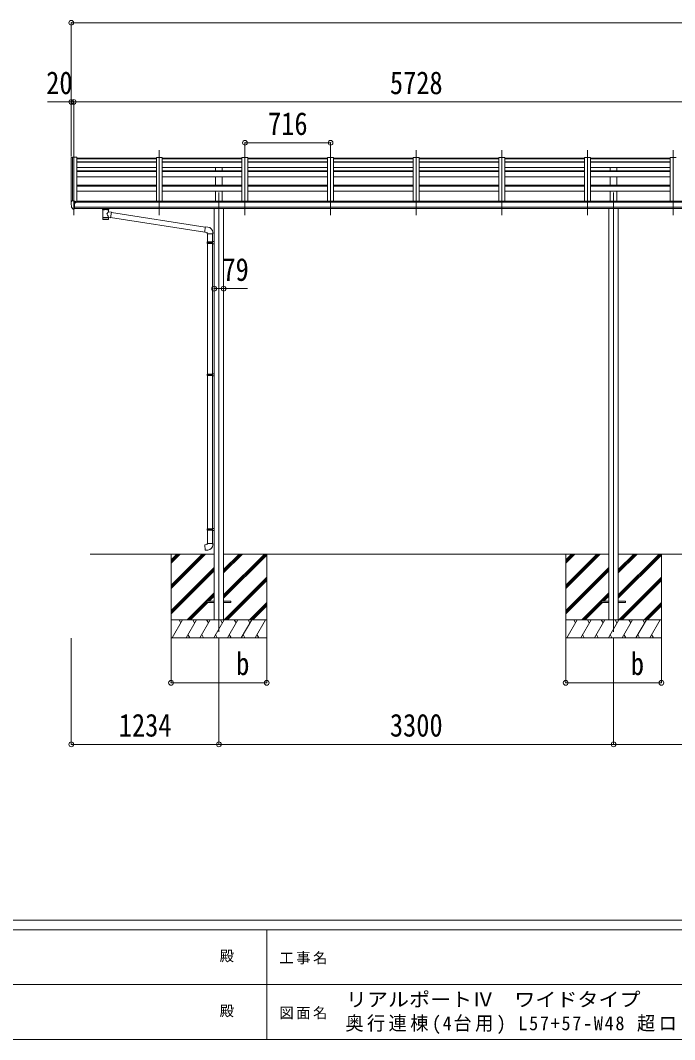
# Model space of a CAD drawing. Units: millimetres at full size, sheet at 1:40. Extents: x -11181 to 11305, y -7804 to 7716.
# Drawn here: x -2596 to 2874, y -7804 to 727 of the extents above; entities that cross this region are included whole.
import ezdxf
from ezdxf.enums import TextEntityAlignment as Align

# ---------------------------------------------------------------- set-up
doc = ezdxf.new("R2010")
doc.units = ezdxf.units.MM
doc.header["$LTSCALE"] = 40
doc.header["$PDMODE"] = 32
doc.header["$PDSIZE"] = 40
for name, color, linetype, lineweight in [('0-0_0', 7, 'Continuous', 9), ('0-1_本体', 4, 'Continuous', 9), ('0-2_部品', 7, 'Continuous', 9), ('0-8_PARTS2', 2, 'Continuous', 9), ('0-A_寸法', 6, 'Continuous', 9), ('F-0_240', 7, 'Continuous', 9)]:
    doc.layers.add(name, color=color, linetype=linetype, lineweight=lineweight)
doc.styles.add('ＭＳ ゴシック', font='')
doc.styles.get('ＭＳ ゴシック').set_extended_font_data('MS Gothic')

msp = doc.modelspace()

# ---------------------------------------------------------------- linework, layer by layer
at = {"layer": '0-0_0'}
for p, q in [((-2012.73, -3739.42), (-976.23, -3739.42)), ((-1336.73, -3739.42), (-1336.73, -4439.42)), ((-1336.73, -4000.15), (-1076, -3739.42)), ((-1336.73, -4014.29), (-1061.86, -3739.42)), ((-1336.73, -4028.44), (-1047.72, -3739.42)), ((-1336.73, -3816.31), (-1259.85, -3739.42)), ((-1336.73, -3802.16), (-1273.99, -3739.42)), ((-1336.73, -3788.02), (-1288.14, -3739.42)), ((-897.23, -4081.15), (-555.5, -3739.42)), ((-897.23, -4095.29), (-541.36, -3739.42)), ((-897.23, -3897.3), (-739.35, -3739.42)), ((-897.23, -3883.16), (-753.49, -3739.42)), ((-897.23, -3869.02), (-767.63, -3739.42)), ((-897.23, -3739.42), (2323.77, -3739.42)), ((-897.23, -4109.44), (-536.73, -3748.94)), ((-536.73, -3739.42), (-536.73, -4439.42)), ((1963.27, -3739.42), (1963.27, -4439.42)), ((1963.27, -4000.15), (2224, -3739.42)), ((1963.27, -4014.29), (2238.14, -3739.42)), ((1963.27, -4028.44), (2252.28, -3739.42)), ((1963.27, -3816.31), (2040.15, -3739.42)), ((1963.27, -3802.16), (2026.01, -3739.42)), ((1963.27, -3788.02), (2011.86, -3739.42)), ((2402.77, -4081.15), (2744.5, -3739.42)), ((2402.77, -4095.29), (2758.64, -3739.42)), ((2402.77, -3897.3), (2560.65, -3739.42)), ((2402.77, -3883.16), (2546.51, -3739.42)), ((2402.77, -3869.02), (2532.37, -3739.42)), ((2402.77, -3739.42), (4253.77, -3739.42)), ((2402.77, -4109.44), (2763.27, -3748.94)), ((2763.27, -3739.42), (2763.27, -4439.42)), ((-1336.73, -4212.28), (-976.23, -3851.79)), ((-1336.73, -4226.43), (-976.23, -3865.93)), ((-1336.73, -4240.57), (-976.23, -3880.07)), ((1963.27, -4212.28), (2323.77, -3851.79)), ((1963.27, -4226.43), (2323.77, -3865.93)), ((1963.27, -4240.57), (2323.77, -3880.07)), ((-893.37, -4289.42), (-536.73, -3932.79)), ((-879.23, -4289.42), (-536.73, -3946.93)), ((-865.09, -4289.42), (-536.73, -3961.07)), ((2406.63, -4289.42), (2763.27, -3932.79)), ((2420.77, -4289.42), (2763.27, -3946.93)), ((2434.91, -4289.42), (2763.27, -3961.07)), ((-1201.74, -4289.42), (-976.23, -4063.92)), ((-1033.09, -4134.91), (-976.23, -4078.06)), ((-1018.95, -4134.91), (-976.23, -4092.2)), ((2098.26, -4289.42), (2323.77, -4063.92)), ((2266.91, -4134.91), (2323.77, -4078.06)), ((2281.05, -4134.91), (2323.77, -4092.2)), ((-1187.6, -4289.42), (-1036.73, -4138.56)), ((-1173.46, -4289.42), (-1027.95, -4143.91)), ((-681.24, -4289.42), (-536.73, -4144.92)), ((-667.1, -4289.42), (-536.73, -4159.06)), ((-652.96, -4289.42), (-536.73, -4173.2)), ((2112.4, -4289.42), (2263.27, -4138.56)), ((2126.54, -4289.42), (2272.05, -4143.91)), ((2618.76, -4289.42), (2763.27, -4144.92)), ((2632.9, -4289.42), (2763.27, -4159.06)), ((2647.04, -4289.42), (2763.27, -4173.2)), ((-536.73, -4289.42), (-1336.73, -4289.42)), ((-1326.44, -4439.42), (-1239.84, -4289.42)), ((-1254.84, -4315.41), (-1269.84, -4289.42)), ((-1210.97, -4439.42), (-1124.37, -4289.42)), ((-1139.37, -4315.41), (-1154.37, -4289.42)), ((-1095.5, -4439.42), (-1008.9, -4289.42)), ((-1023.9, -4315.41), (-1038.9, -4289.42)), ((-980.03, -4439.42), (-893.43, -4289.42)), ((-908.43, -4315.41), (-923.43, -4289.42)), ((-864.56, -4439.42), (-777.96, -4289.42)), ((-792.96, -4315.41), (-807.96, -4289.42)), ((-749.09, -4439.42), (-662.49, -4289.42)), ((-692.49, -4289.42), (-677.49, -4315.41)), ((-633.62, -4439.42), (-547.02, -4289.42)), ((2763.27, -4289.42), (1963.27, -4289.42)), ((1973.56, -4439.42), (2060.16, -4289.42)), ((2045.16, -4315.41), (2030.16, -4289.42)), ((2089.03, -4439.42), (2175.63, -4289.42)), ((2160.63, -4315.41), (2145.63, -4289.42)), ((2204.5, -4439.42), (2291.1, -4289.42)), ((2276.1, -4315.41), (2261.1, -4289.42)), ((2319.97, -4439.42), (2406.57, -4289.42)), ((2391.57, -4315.41), (2376.57, -4289.42)), ((2435.44, -4439.42), (2522.04, -4289.42)), ((2507.04, -4315.41), (2492.04, -4289.42)), ((2550.91, -4439.42), (2637.51, -4289.42)), ((2607.51, -4289.42), (2622.51, -4315.41)), ((2666.38, -4439.42), (2752.98, -4289.42)), ((-1195.97, -4413.45), (-1180.98, -4439.42)), ((-1080.5, -4413.44), (-1065.5, -4439.42)), ((-965.03, -4413.44), (-950.03, -4439.42)), ((-849.56, -4413.45), (-834.57, -4439.42)), ((-734.09, -4413.45), (-719.1, -4439.42)), ((-618.62, -4413.45), (-603.62, -4439.42)), ((2104.03, -4413.45), (2119.02, -4439.42)), ((2219.5, -4413.44), (2234.5, -4439.42)), ((2334.97, -4413.44), (2349.97, -4439.42)), ((2450.44, -4413.45), (2465.43, -4439.42)), ((2565.91, -4413.45), (2580.9, -4439.42)), ((2681.38, -4413.45), (2696.38, -4439.42)), ((-1336.73, -4439.42), (-536.73, -4439.42)), ((1963.27, -4439.42), (2763.27, -4439.42))]:
    msp.add_line(p, q, dxfattribs=at)
at = {"layer": '0-1_本体'}
for p, q in [((-2170.73, -420.06), (-2170.74, -790.21)), ((-2169.78, -419.17), (-2161.95, -418.76)), ((-2161.73, -418.84), (-2161.73, -783.66)), ((-2161.65, -418.95), (-2161.03, -420.57)), ((-2125.73, -418.75), (-2125.73, -793.47)), ((-1459.73, -424.84), (-2125.73, -424.84)), ((-1459.73, -419.35), (-1459.73, -786.94)), ((-1409.73, -419.35), (-1459.73, -419.35)), ((-1409.73, -419.35), (-1409.73, -786.94)), ((-743.73, -424.84), (-1409.73, -424.84)), ((-743.73, -419.35), (-743.73, -786.94)), ((-693.73, -419.35), (-743.73, -419.35)), ((-693.73, -419.35), (-693.73, -786.94)), ((-27.73, -424.84), (-693.73, -424.84)), ((-27.73, -419.35), (-27.73, -786.94)), ((22.27, -419.35), (-27.73, -419.35)), ((22.27, -419.35), (22.27, -786.94)), ((688.27, -424.84), (22.27, -424.84)), ((688.27, -419.35), (688.27, -786.94)), ((738.27, -419.35), (688.27, -419.35)), ((738.27, -419.35), (738.27, -786.94)), ((1404.27, -424.84), (738.27, -424.84)), ((1404.27, -419.35), (1404.27, -786.94)), ((1454.27, -419.35), (1404.27, -419.35)), ((1454.27, -419.35), (1454.27, -786.94)), ((2120.27, -424.84), (1454.27, -424.84)), ((2120.27, -419.35), (2120.27, -786.94)), ((2170.27, -419.35), (2120.27, -419.35)), ((2170.27, -419.35), (2170.27, -786.94)), ((2836.27, -424.84), (2170.27, -424.84)), ((2836.27, -419.35), (2836.27, -786.94)), ((2886.27, -419.35), (2836.27, -419.35)), ((-1459.73, -431.91), (-2125.73, -431.91)), ((-1459.73, -458.04), (-2125.73, -458.04)), ((-1459.73, -460.6), (-2125.73, -460.6)), ((-1459.73, -505.34), (-2125.73, -505.34)), ((-743.73, -431.91), (-1409.73, -431.91)), ((-743.73, -458.04), (-1409.73, -458.04)), ((-743.73, -460.6), (-1409.73, -460.6)), ((-743.73, -505.34), (-1409.73, -505.34)), ((-964.23, -532.17), (-964.23, -505.18)), ((-909.23, -532.17), (-909.23, -505.18)), ((-27.73, -431.91), (-693.73, -431.91)), ((-27.73, -458.04), (-693.73, -458.04)), ((-27.73, -460.6), (-693.73, -460.6)), ((-27.73, -505.34), (-693.73, -505.34)), ((688.27, -431.91), (22.27, -431.91)), ((688.27, -458.04), (22.27, -458.04)), ((688.27, -460.6), (22.27, -460.6)), ((688.27, -505.34), (22.27, -505.34)), ((1404.27, -431.91), (738.27, -431.91)), ((1404.27, -458.04), (738.27, -458.04)), ((1404.27, -460.6), (738.27, -460.6)), ((1404.27, -505.34), (738.27, -505.34)), ((2120.27, -431.91), (1454.27, -431.91)), ((2120.27, -458.04), (1454.27, -458.04)), ((2120.27, -460.6), (1454.27, -460.6)), ((2120.27, -505.34), (1454.27, -505.34)), ((2836.27, -431.91), (2170.27, -431.91)), ((2836.27, -458.04), (2170.27, -458.04)), ((2836.27, -460.6), (2170.27, -460.6)), ((2836.27, -505.34), (2170.27, -505.34)), ((2335.77, -532.17), (2335.77, -505.18)), ((2390.77, -532.17), (2390.77, -505.18)), ((-1459.73, -532.31), (-2125.73, -532.31)), ((-1459.73, -537.26), (-2125.73, -537.26)), ((-1459.73, -581.45), (-2125.73, -581.45)), ((-743.73, -532.31), (-1409.73, -532.31)), ((-743.73, -537.26), (-1409.73, -537.26)), ((-743.73, -581.45), (-1409.73, -581.45)), ((-964.23, -653.08), (-964.23, -581.3)), ((-909.23, -653.08), (-909.23, -581.3)), ((-27.73, -532.31), (-693.73, -532.31)), ((-27.73, -537.26), (-693.73, -537.26)), ((-27.73, -581.45), (-693.73, -581.45)), ((688.27, -532.31), (22.27, -532.31)), ((688.27, -537.26), (22.27, -537.26)), ((688.27, -581.45), (22.27, -581.45)), ((1404.27, -532.31), (738.27, -532.31)), ((1404.27, -537.26), (738.27, -537.26)), ((1404.27, -581.45), (738.27, -581.45)), ((2120.27, -532.31), (1454.27, -532.31)), ((2120.27, -537.26), (1454.27, -537.26)), ((2120.27, -581.45), (1454.27, -581.45)), ((2836.27, -532.31), (2170.27, -532.31)), ((2836.27, -537.26), (2170.27, -537.26)), ((2836.27, -581.45), (2170.27, -581.45)), ((2335.77, -653.08), (2335.77, -581.3)), ((2390.77, -653.08), (2390.77, -581.3)), ((-1459.73, -653.25), (-2125.73, -653.25)), ((-1459.73, -660.05), (-2125.73, -660.05)), ((-743.73, -653.25), (-1409.73, -653.25)), ((-743.73, -660.05), (-1409.73, -660.05)), ((-27.73, -653.25), (-693.73, -653.25)), ((-27.73, -660.05), (-693.73, -660.05)), ((688.27, -653.25), (22.27, -653.25)), ((688.27, -660.05), (22.27, -660.05)), ((1404.27, -653.25), (738.27, -653.25)), ((1404.27, -660.05), (738.27, -660.05)), ((2120.27, -653.25), (1454.27, -653.25)), ((2120.27, -660.05), (1454.27, -660.05)), ((2836.27, -653.25), (2170.27, -653.25)), ((2836.27, -660.05), (2170.27, -660.05)), ((-1459.73, -703.6), (-2125.73, -703.6)), ((-743.73, -703.6), (-1409.73, -703.6)), ((-964.23, -786.97), (-964.23, -703.43)), ((-909.23, -786.97), (-909.23, -703.43)), ((-27.73, -703.6), (-693.73, -703.6)), ((688.27, -703.6), (22.27, -703.6)), ((1404.27, -703.6), (738.27, -703.6)), ((2120.27, -703.6), (1454.27, -703.6)), ((2836.27, -703.6), (2170.27, -703.6)), ((2335.77, -786.97), (2335.77, -703.43)), ((2390.77, -786.97), (2390.77, -703.43)), ((3570.77, -793.47), (-2144.23, -793.47)), ((-2144.23, -834.87), (3570.77, -834.87)), ((3570.77, -846.72), (-2144.23, -846.64)), ((-2120.73, -793.47), (-2120.73, -786.94)), ((3547.27, -786.94), (-2120.73, -786.94)), ((-976.23, -847.04), (-976.23, -4289.44)), ((-897.23, -847.04), (-897.23, -4289.44)), ((2323.77, -847.04), (2323.77, -4289.44)), ((2402.77, -847.04), (2402.77, -4289.44))]:
    msp.add_line(p, q, dxfattribs=at)
msp.add_lwpolyline([(-2161.03, -783.66), (-2161.03, -418.75), (-2125.73, -418.75)], dxfattribs=at)
msp.add_circle((-2136.76, -798.38), 3, dxfattribs=at)
for centre, radius, start, end in [((-2169.73, -420.17), 1, 93, 173.32986), ((-2161.94, -419.06), 0.301, 21.06327, 92.86679)]:
    msp.add_arc(centre, radius, start, end, dxfattribs=at)
at = {"layer": '0-2_部品'}
for p, q in [((-2172.73, -793.04), (-2172.73, -793.66)), ((-2165.82, -784.23), (-2169.89, -790.04)), ((-2158.36, -850.35), (-2168.1, -834.97)), ((-2152.23, -852.07), (-2155.94, -851.85)), ((-2152.23, -852.07), (-2150.73, -852.16)), ((-2150.73, -852.16), (-2150.73, -783.66)), ((-2149.23, -784.58), (-2150.73, -784.58)), ((-2144.23, -793.4), (-2150.73, -793)), ((-2150.73, -849.97), (-2150.23, -849.97)), ((-2150.23, -849.97), (-2149.73, -848.97)), ((-2144.23, -848.97), (-2149.73, -848.97)), ((-2149.23, -784.58), (-2149.23, -790.75)), ((-2139.56, -786.08), (-2149.23, -785.36)), ((-2149.23, -788.35), (-2135.23, -788.41)), ((-2139.76, -798.58), (-2139.23, -798.58)), ((-2139.23, -798.58), (-2138.93, -798.58)), ((-2138.73, -788.39), (-2138.73, -786.5)), ((-2134.23, -789.51), (-2134.23, -793.47)), ((-1910.23, -852.97), (-1910.23, -846.86)), ((-1856.23, -852.97), (-1856.23, -846.86)), ((-1906.13, -857.47), (-1906.15, -937.76)), ((-1860.33, -875.05), (-1860.33, -857.46)), ((-1835.11, -878.95), (-1860.33, -875.04)), ((-1860.32, -937.76), (-1860.33, -921.14)), ((-1860.33, -921.39), (-1842.13, -924.21)), ((-1835.11, -878.95), (-1842.13, -924.21)), ((-1053.98, -1044.7), (-1841.86, -922.47)), ((-1050.31, -1002.77), (-1835.43, -880.97)), ((-1029.31, -1002.7), (-1050.15, -1000.88)), ((-1034.23, -1058.44), (-988.23, -1058.44)), ((-1032.23, -1058.44), (-1032.23, -1127.32)), ((-990.23, -1058.44), (-990.23, -1124.76)), ((-988.23, -1058.44), (-988.23, -1047.53)), ((-1034.23, -1129.32), (-1033.23, -1127.32)), ((-1034.23, -1129.32), (-990.23, -1129.32)), ((-1034.23, -1129.32), (-1034.23, -1137.32)), ((-1034.23, -1137.32), (-990.23, -1137.32)), ((-1034.23, -1137.32), (-1033.23, -1139.32)), ((-1033.23, -1127.32), (-990.23, -1127.32)), ((-1033.23, -1139.32), (-990.23, -1139.32)), ((-1032.23, -1139.32), (-1032.23, -2233.51)), ((-994.71, -1129.32), (-995.14, -1127.32)), ((-992.23, -1124.82), (-976.23, -1124.35)), ((-992.23, -1126.82), (-992.23, -1124.82)), ((-992.23, -1126.82), (-990.23, -1126.82)), ((-992.23, -1141.82), (-992.23, -1139.82)), ((-992.23, -1141.82), (-976.23, -1142.29)), ((-990.23, -1141.88), (-990.23, -2230.95)), ((-976.23, -1124.35), (-976.23, -1142.29)), ((-1034.23, -2235.51), (-1033.23, -2233.51)), ((-1034.23, -2235.51), (-990.23, -2235.51)), ((-1034.23, -2235.51), (-1034.23, -2243.51)), ((-1034.23, -2243.51), (-990.23, -2243.51)), ((-1034.23, -2243.51), (-1033.23, -2245.51)), ((-1033.23, -2233.51), (-990.23, -2233.51)), ((-1033.23, -2245.51), (-990.23, -2245.51)), ((-1032.23, -2245.51), (-1032.23, -3528.67)), ((-994.71, -2235.51), (-995.14, -2233.51)), ((-992.23, -2231.01), (-976.23, -2230.54)), ((-992.23, -2233.01), (-992.23, -2231.01)), ((-992.23, -2233.01), (-990.23, -2233.01)), ((-992.23, -2248.01), (-992.23, -2246.01)), ((-992.23, -2248.01), (-976.23, -2248.48)), ((-990.23, -2248.06), (-990.23, -3526.11)), ((-976.23, -2230.54), (-976.23, -2248.48)), ((-1034.23, -3530.67), (-1033.23, -3528.67)), ((-1034.23, -3530.67), (-990.23, -3530.67)), ((-1034.23, -3530.67), (-1034.23, -3538.67)), ((-1034.23, -3538.67), (-990.23, -3538.67)), ((-1034.23, -3538.67), (-1033.23, -3540.67)), ((-1033.23, -3528.67), (-990.23, -3528.67)), ((-1033.23, -3540.67), (-990.23, -3540.67)), ((-1032.23, -3540.67), (-1032.23, -3650.67)), ((-994.71, -3530.67), (-995.14, -3528.67)), ((-992.23, -3526.17), (-976.23, -3525.7)), ((-992.23, -3528.17), (-992.23, -3526.17)), ((-992.23, -3528.17), (-990.23, -3528.17)), ((-992.23, -3543.17), (-992.23, -3541.17)), ((-992.23, -3543.17), (-976.23, -3543.64)), ((-990.23, -3543.22), (-990.23, -3650.67)), ((-976.23, -3525.7), (-976.23, -3543.64)), ((-1034.23, -3650.67), (-988.23, -3650.67)), ((-1034.23, -3660.67), (-1034.23, -3650.67)), ((-988.23, -3650.67), (-988.23, -3661.58))]:
    msp.add_line(p, q, dxfattribs=at)
at = {"layer": '0-2_部品', "color": 4}
for p, q in [((-1036.73, -4134.91), (-976.23, -4134.91)), ((-1036.73, -4134.91), (-1036.73, -4143.91)), ((-1036.73, -4143.91), (-976.23, -4143.91)), ((-897.23, -4134.91), (-836.73, -4134.91)), ((-897.23, -4143.91), (-836.73, -4143.91)), ((-836.73, -4134.91), (-836.73, -4143.91)), ((2263.27, -4134.91), (2323.77, -4134.91)), ((2263.27, -4134.91), (2263.27, -4143.91)), ((2263.27, -4143.91), (2323.77, -4143.91)), ((2402.77, -4134.91), (2463.27, -4134.91)), ((2402.77, -4143.91), (2463.27, -4143.91)), ((2463.27, -4134.91), (2463.27, -4143.91))]:
    msp.add_line(p, q, dxfattribs=at)
at = {"layer": '0-2_部品'}
for points in [[(-2150.73, -783.66), (-2162.73, -783.66), (-2165.06, -783.81)], [(-2150.73, -838.27), (-2147.57, -837.87), (-2144.23, -837.44)], [(-2144.23, -848.97), (-2144.23, -790.75), (-2149.23, -790.75)], [(-2139.56, -786.08), (-2139.39, -786.1), (-2139.23, -786.13), (-2139.09, -786.17), (-2138.97, -786.22), (-2138.87, -786.28), (-2138.79, -786.35), (-2138.75, -786.42), (-2138.73, -786.5)], [(-2138.93, -797.39), (-2138.93, -798.58), (-2134.23, -798.58)], [(-2134.23, -796.96), (-2134.23, -798.58), (-2133.76, -798.58)], [(-1910.2, -853.03), (-1910.22, -852.67), (-1909.97, -851.72), (-1909.45, -850.83), (-1908.65, -849.99), (-1907.54, -849.2), (-1906.13, -848.47)], [(-1910.2, -852.92), (-1910.22, -853.27), (-1909.97, -854.23), (-1909.45, -855.11), (-1908.65, -855.95), (-1907.54, -856.75), (-1906.13, -857.47)], [(-1860.33, -848.48), (-1860.1, -848.58), (-1858.75, -849.31), (-1857.63, -850.16), (-1856.88, -851.03), (-1856.42, -851.92), (-1856.24, -852.81)], [(-1860.33, -857.46), (-1860.1, -857.37), (-1858.75, -856.63), (-1857.63, -855.78), (-1856.88, -854.92), (-1856.42, -854.02), (-1856.24, -853.13)], [(-1050.15, -1000.88), (-1054.16, -1046.7), (-1034.23, -1048.44), (-1034.23, -1058.44)], [(-994.71, -1129.32), (-994.71, -1137.32), (-995.14, -1139.32)], [(-992.23, -1139.82), (-990.23, -1139.82), (-990.23, -1126.82)], [(-994.71, -2235.51), (-994.71, -2243.51), (-995.14, -2245.51)], [(-992.23, -2246.01), (-990.23, -2246.01), (-990.23, -2233.01)], [(-994.71, -3530.67), (-994.71, -3538.67), (-995.14, -3540.67)], [(-992.23, -3541.17), (-990.23, -3541.17), (-990.23, -3528.17)], [(-1029.31, -3706.41), (-1050.15, -3708.23), (-1054.16, -3662.41), (-1034.23, -3660.67)]]:
    msp.add_lwpolyline(points, dxfattribs=at)
for centre, radius, start, end in [((-2169.73, -793.04), 3, 93, 180), ((-1980.24, -793.66), 192.49, 180.0008, 192.1233), ((-2165.5, -833.47), 3, 191.83348, 210), ((-2165, -784.81), 1, 93.5, 145), ((-2155.76, -848.85), 3, 210, 266.5), ((-2136.73, -798.58), 2.5, 151.64236, 180), ((-2136.73, -798.58), 2.5, 0, 151.64236), ((-1893.17, -898.19), 51.38, 92.46126, 104.61963), ((-1873.28, -898.19), 51.38, 75.38037, 87.53874), ((-1033.23, -1047.53), 45, 0, 85), ((-1033.23, -3661.58), 45, 275, 0)]:
    msp.add_arc(centre, radius, start, end, dxfattribs=at)
for centre, major_axis, ratio, start_param, end_param in [((-2135.23, -789.51), (-0.02, 1.1), 0.906239, 4.6917496, 6.2625459), ((-1872.23, -852.97), (16, 0), 0.361356, 0, 0.0194874), ((-1872.23, -852.97), (16, 0), 0.361356, 6.2636979, 6.2831853), ((-1883.24, -858.67), (-22.91, -0.42), 0.072511, 4.711586, 6.2823824), ((-1883.23, -937.76), (22.92, 0), 0.101955, 6.2829723, 9.4248207), ((-1883.23, -937.76), (22.92, 0), 0.101955, 3.1415499, 6.2833984), ((-1883.23, -925.32), (22.91, 0), 0.122865, 6.2831853, 9.424778), ((-1883.21, -857.03), (-22.91, -0.42), 0.072511, 4.711586, 6.2823824), ((-1883.26, -857.04), (22.92, -0.42), 0.07247, 0.0008089, 1.5716053), ((-1883.26, -858.67), (22.92, -0.42), 0.07247, 0.0008089, 1.5716053), ((-1883.24, -894.6), (-22.81, 26.62), 0.234429, 3.1563334, 4.5976381), ((-1880.68, -897.24), (20.32, 22.25), 0.045535, 4.9756507, 6.2441899)]:
    msp.add_ellipse(centre, major_axis=major_axis, ratio=ratio, start_param=start_param, end_param=end_param, dxfattribs=at)
at = {"layer": '0-8_PARTS2'}
for p, q in [((-2150.73, -383.72), (-2150.73, -903.01)), ((-1434.73, -903.01), (-1434.73, -359.16)), ((-718.73, -903.01), (-718.73, -359.16)), ((-2.73, -903.01), (-2.73, -359.16)), ((713.27, -903.01), (713.27, -359.16)), ((1429.27, -903.01), (1429.27, -359.16)), ((2145.27, -903.01), (2145.27, -359.16)), ((2861.27, -903.01), (2861.27, -359.16)), ((-936.73, -714.23), (-936.73, -4389.46)), ((2363.27, -714.23), (2363.27, -4389.46))]:
    msp.add_line(p, q, dxfattribs=at)
at = {"layer": '0-A_寸法'}
for p, q in [((-2170.73, 707.1), (-2170.73, 44.47)), ((-2170.73, 707.1), (9325.26, 707.1)), ((-2170.73, 44.47), (-2370.73, 44.47)), ((-2170.73, 44.47), (-2170.73, -411.1)), ((-2150.73, 44.47), (-2170.73, 44.47)), ((-2150.73, 44.47), (-2150.73, -411.1)), ((-2150.73, 44.47), (-2150.73, -411.1)), ((-2150.73, 44.47), (3577.27, 44.47)), ((-718.73, -296.97), (-718.73, -414.57)), ((-718.73, -296.97), (-2.73, -296.97)), ((-2.73, -296.97), (-2.73, -414.57)), ((-976.23, -1518.17), (-897.23, -1518.17)), ((-897.23, -1518.17), (-697.23, -1518.17)), ((-2170.73, -5332.3), (-2170.73, -4442.91)), ((-1336.73, -4817.32), (-1336.73, -4442.91)), ((-936.73, -5332.3), (-936.73, -4442.91)), ((-536.73, -4817.32), (-536.73, -4442.91)), ((1963.27, -4817.32), (1963.27, -4442.91)), ((2363.27, -5332.3), (2363.27, -4442.91)), ((2763.27, -4817.32), (2763.27, -4442.91)), ((-1336.73, -4817.32), (-536.73, -4817.32)), ((1963.27, -4817.32), (2763.27, -4817.32)), ((-2170.73, -5332.3), (-936.73, -5332.3)), ((-936.73, -5332.3), (2363.27, -5332.3)), ((2363.27, -5332.3), (4791.27, -5332.3))]:
    msp.add_line(p, q, dxfattribs=at)
for p in [(-2170.73, 707.1), (-2170.73, 44.47), (-2150.73, 44.47), (-718.73, -296.97), (-2.73, -296.97), (-976.23, -1518.17), (-897.23, -1518.17), (-1336.73, -4817.32), (-536.73, -4817.32), (1963.27, -4817.32), (2763.27, -4817.32), (-2170.73, -5332.3), (-936.73, -5332.3), (2363.27, -5332.3)]:
    msp.add_point(p, dxfattribs=at)
at = {"layer": 'F-0_240', "color": 5}
for p, q in [((-11180.61, -6803.54), (10739.39, -6803.54)), ((-11180.61, -6883.54), (7183.72, -6883.54)), ((-536.28, -6883.54), (-536.28, -7803.54)), ((-4536.28, -7343.54), (3663.72, -7343.54)), ((-11180.61, -7803.54), (10739.39, -7803.54))]:
    msp.add_line(p, q, dxfattribs=at)

# ---------------------------------------------------------------- texts
at = {"layer": '0-A_寸法', "color": 7, "style": 'ＭＳ ゴシック', "width": 0.85}
for s, p in [('20', (-2380.73, 52.47)), ('5728', (493.27, 52.47)), ('716', (-525.73, -288.97)), ('79', (-907.23, -1510.17)), ('b', (-791.73, -4809.32)), ('b', (2508.27, -4809.32)), ('1234', (-1773.73, -5324.3)), ('3300', (493.27, -5324.3))]:
    msp.add_text(s, height=190.6, dxfattribs=at).set_placement(p, align=Align.BOTTOM_LEFT)
at = {"layer": 'F-0_240', "style": 'ＭＳ ゴシック'}
for p in [(-930.57, -7173.54), (-930.57, -7633.54)]:
    msp.add_text('殿', height=87.98, dxfattribs=at).set_placement(p, align=Align.BOTTOM_LEFT)
at = {"layer": 'F-0_240', "style": 'ＭＳ ゴシック', "width": 1.1}
msp.add_text('リアルポートⅣ\u3000ワイドタイプ', height=117.3, dxfattribs=at).set_placement((124.97, -7561.39), align=Align.BOTTOM_LEFT)
at = {"layer": 'F-0_240', "attachment_point": 7, "style": 'ＭＳ ゴシック'}
for s, insert, char_height in [('\\T1.17;工事名', (-430.81, -7173.54), 87.98), ('\\T1.17;図面名', (-430.81, -7633.54), 87.98), ('\\T1.19;\\W0.95;奥行連棟(4台用)\\~L57+57-W48\\~超ロング柱', (120.88, -7756.06), 117.3)]:
    msp.add_mtext(s, dxfattribs=dict(at, insert=insert, char_height=char_height))

doc.saveas('drawing.dxf')
